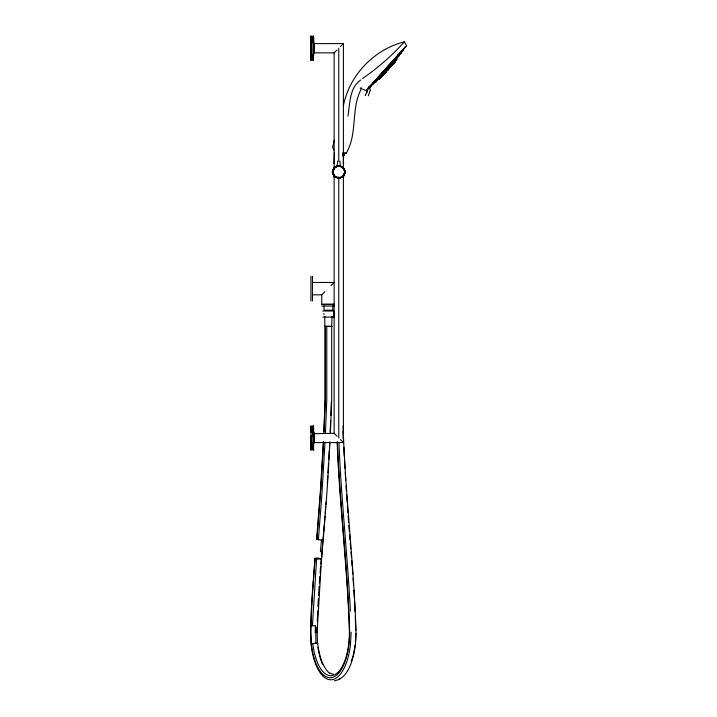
<?xml version="1.0" encoding="UTF-8"?>
<svg xmlns="http://www.w3.org/2000/svg" width="717" height="717" viewBox="0 0 717 717"><rect width="100%" height="100%" fill="white"/><g stroke="black" fill="none" stroke-linecap="round" stroke-linejoin="round"><path stroke-width="1.08" d="M310.936 36.244L310.936 43.002M310.936 41.03L310.936 40.421M311.026 430.066L311.017 425.674M313.105 446.96L313.132 449.711A11.535 1.067 65.5 0 1 313.15 450.222L313.123 449.138M313.257 444.37L313.257 450.133M313.257 427.422L313.257 428.058L313.257 425.979L313.15 430.066A12.01 2.088 83.1 0 0 313.141 431.975L313.123 436.393M313.212 58.014L313.168 60.586L313.266 38.673M313.257 437.594L313.275 428.685M313.732 50.396L313.643 36.71M313.732 47.896L313.732 43.11L313.75 44.122M313.938 44.167L313.858 51.606M313.938 435.721L313.938 442.075M334.131 163.225L334.391 152.748M335.144 166.936L336.497 166.192C322.354 175.28 348.543 185.228 344.375 169.311M310.936 432.046L311.088 427.502M313.643 49.876L313.643 48.756M314.028 50.943L314.028 52.789L314.028 43.62L343.407 43.585L343.407 168.764M313.643 46.686L313.643 45.924M314.028 46.103L314.028 43.934M314.028 50.835L314.028 47.51M314.028 46.632L313.643 45.35M313.257 446.234L313.257 445.589M313.239 437.944L313.239 440.247M313.938 44.087L313.912 43.289L313.938 43.925M313.239 445.167L313.239 444.531M313.481 426.956L313.517 429.268M313.446 428.515L313.607 426.454M313.732 436.357L313.732 432.862L313.732 433.534M314.028 437.236L314.028 442.514L314.028 441.833M314.028 438.23L314.028 441.206M314.028 438.652L314.028 437.657M311.07 40.95L310.999 60.586L311.053 54.546M313.248 448.313L313.266 440.193M313.239 443.178L313.257 432.046M314.028 434.583L314.028 434.215M314.028 435.12L314.028 433.812M314.028 434.771L314.028 434.108M314.028 434.394L314.028 433.902M313.813 433.973L313.938 433.041M314.028 433.695L334.14 433.31L337.062 436.241M313.257 58.131L313.257 60.192L313.257 36.226L313.275 38.288M314.028 52.682L313.983 51.83M313.535 444.934L313.481 434.977M313.275 43.101L313.177 35.85L313.257 41.335M313.257 57.683L313.275 54.008M313.132 432.683L313.177 425.674M310.936 449.953L311.088 430.675M313.517 444.934L313.571 448.967A20.65 2.796 61.9 0 1 313.598 449.64L313.437 449.81M332.778 172.698L332.966 170.476M313.508 51.543L313.49 47.851M313.248 53.784L313.49 58.489M313.598 434.296L313.607 429.868M330.887 415.367L331.388 401.475M313.947 434.296L313.938 434.941M310.945 625.574L315.435 625.887L315.175 632.609L317.066 632.493L321.521 559.018L318.124 558.05L315.758 558.05L315.148 558.642A694.656 297.976 90 0 0 311.662 608.724L310.685 632.304L311.348 644.063A45.422 19.484 -90 0 0 332.706 677.341A45.422 19.484 -90 0 0 349.645 632.304C347.826 568.608 339.75 505.297 337.393 441.618M317.031 627.492L317.497 644.063L317.739 643.534A3.397 0.798 -6.6 0 0 312.809 643.534L311.348 644.063M311.053 445.831L311.026 435.631M315.623 626.013L315.973 643.499M323.815 431.804L325.079 399.261L325.079 326.343M325.491 432.539L326.782 399.423L326.782 326.343M313.571 59.368L313.598 58.722M332.867 172.439L332.93 170.978M312.415 625.762L316.6 559.018L315.148 558.642M330.349 433.579L331.702 399.423L331.702 326.343M317.299 621.361L317.774 610.848M329.712 441.941L329.488 446.386M330.17 431.93L330.671 420.798M323.322 441.6L320.589 488.474L316.654 539.014L320.042 540.035L323.242 539.82L327.203 489.093L329.937 442.264M323.546 442.03L320.822 488.779L316.887 539.426M323.967 433.507L325.312 399.342L325.312 326.343M325.007 442.201L321.772 496.397L318.33 539.82M328.511 464.141L328.001 472.87M328.753 459.705L329.246 450.832M351.151 632.179L350.452 644.592A47.474 20.363 90 0 1 330.779 679.779A47.474 20.363 90 0 1 311.115 644.592C309.61 615.804 313.114 586.981 314.933 558.256M327.319 483.482L327.794 476.052M313.598 431.625L313.517 433.561M370.295 86.694L369.605 87.268L370.035 86.847M311.026 432.683L311.017 429.483M324.953 516.258L324.442 522.711M325.195 513.094L325.679 506.758M325.841 504.643L326.307 501.81M316.6 559.018L321.521 559.018L323.492 533.851M323.681 531.62L324.254 524.934M321.53 559.018L323.026 539.417M313.535 56.894L313.49 57.871M313.499 59.896L313.553 59.26M339.544 165.878L335.798 166.523A6.184 6.184 0 0 0 334.005 167.993C331.711 170.583 332.5 174.885 335.224 176.848A6.059 6.059 0 0 0 337.277 177.807C342.744 179.474 347.243 171.999 343.416 167.868M321.476 540.062L320.427 551.597L321.87 552M370.187 90.055L369.748 87.635M343.416 176.024C345.603 173.648 345.406 169.597 343.013 167.437M344.85 173.102L344.483 169.687L342.699 167.24M347.933 116.154C350.057 103.875 349.242 87.877 360.741 79.945M313.437 447.614L313.49 447.13M333.055 173.03A5.826 5.826 0 0 1 333.055 170.852L333.073 173.03M333.073 170.852L332.984 172.304M342.878 167.572L343.389 168.119A5.969 5.969 0 0 1 344.734 172.313L344.42 174.061M313.177 425.79L313.168 426.445M313.212 40.331L313.212 42.249M344.752 172.322L344.608 173.057L344.25 169.768M371.092 85.081C366.315 87.537 368.206 90.96 365.751 94.429M334.23 140.147L332.661 147.254L333.755 150.005M332.715 172.322L332.894 170.019L334.597 167.491M393.57 63.356L395.65 61.053L389.707 67.559L391.957 65.274M389.573 66.152L390.908 64.763M398.957 54.922L399.315 54.34L398.831 54.824M334.041 175.853L333.557 175.262A6.184 6.184 0 0 1 332.697 170.78L333.548 168.629M374.632 82.536C376.81 81.863 374.91 79.506 376.344 81.801L375.233 80.519M343.416 105.516C349.663 74.962 373.898 49.661 404.065 41.873M384.706 71.557L383.201 73.134M367.462 91.014L366.853 92.43M386.857 69.907L386.239 70.472L386.786 69.683M399.109 55.908L399.342 55.639M370.151 90.494L368.35 95.791M332.697 170.789L333.414 168.997M380.503 77.992L383.72 74.425L381.803 76.558M390.657 64.154C389.43 65.426 392.414 61.581 390.873 63.67L391.141 63.257M395.452 59.977L393.122 62.988M395.892 60.533C397.101 58.928 396.071 60.353 395.99 60.291M400.964 53.219L403.689 49.419M343.936 174.365L344.294 173.738L343.246 175.638A5.826 5.826 0 0 0 344.312 173.738M374.812 81.541L375.627 80.797M311.088 450.321L311.026 445.822M334.194 168.145L332.912 170.825A5.969 5.969 0 0 0 334.687 176.292M387.691 68.966L387.359 69.441M379.311 77.131L378.782 77.535L380.1 76.038M343.667 175.047L343.237 175.638L344.357 173.756M393.561 61.295L394.959 59.574L394.61 60.138M383.81 72.973C381.668 75.993 386.167 70.158 385.432 71.575M396.474 58.955L397.926 57.136L397.478 57.701M344.142 174.473L343.837 175.154L344.196 174.491M378.881 79.462L379.23 78.789L378.693 79.515M346.257 153.151C357.729 133.792 350.81 109.316 360.803 89.966M381.641 75.249L383.093 73.618M383.057 72.551L382.43 73.044M390.622 65.399C391.527 65.794 390.138 66.394 388.937 68.016M395.408 61.348L392.36 64.835M394.18 61.707L395.246 60.452L394.995 60.828M380.118 77.131L379.687 77.741M333.88 168.836L333.262 170.153L334.301 168.244M343.667 175.047L344.026 174.41M395.488 61.223L392.692 64.333L393.373 63.58M396.178 59.511C397.308 59.179 396.976 59.914 395.856 59.861M396.232 58.767L396.232 58.642M391.778 62.89L391.231 63.562M381.578 76.594L382.546 75.509L380.261 78.054L380.727 77.535M365.509 94.743L365.419 94.877M381.121 77.095L384.124 73.439M381.659 75.133L382.125 74.774M396.142 58.642L395.3 59.95M394.117 62.755L393.714 63.239L394.296 62.451M398.966 55.29L400.247 53.632L399.351 54.958M365.589 94.913L365.285 95.433M398.527 55.209L397.872 56.222L398.392 55.648M382.34 75.751L380.342 78.054L383.774 74.362L381.874 76.477L383.64 74.487L382.502 75.778M393.812 62.675L392.432 64.207M370.725 86.219L373.207 84.077L372.571 84.579M379.92 78.162L379.078 79.229M388.748 67.765L386.329 70.409M394.798 60.927L395.676 59.825M392.28 64.79L392.916 64.082M382.421 75.868L381.569 76.71M390.586 65.588L391.742 64.396L388.39 68.276M381.883 76.468L382.295 75.912M393.947 62.935L393.445 63.499M384.16 72.722L385.289 71.566M387.574 68.052L386.14 69.728M390.03 67.416L392.02 65.077L388.865 68.115M392.826 64.198L392.423 64.638L393.158 63.84M398.025 55.801L399.145 54.322M400.104 54.035L400.211 53.757M391.76 64.019L392.952 62.63L392.558 63.186M389.044 68.509L387.126 70.535L388.354 69.056M369.569 87.77L367.041 89.679L369.882 87.151M397.514 55.352L397.989 54.707M393.346 62.567L394.045 61.823L392.575 63.508M400.875 53.336L401.574 52.305M388.766 68.608L386.786 70.804L389.098 68.24L387.055 70.723L388.435 69.199M394.87 59.206L395.73 60.255L394.619 59.583M382.878 75.357L383.308 74.774M384.796 73.134L384.213 73.779L384.877 73.035M390.138 67.201L391.948 65.068M381.319 75.912L380.942 76.244L381.838 75.177M391.742 65.417L390.541 66.753M383.21 72.354L382.537 73.466M384.805 73.215L386.105 71.772L384.133 73.959L386.122 71.754L384.482 73.573M381.578 73.851L383.039 72.471M384.832 71.521L383.971 72.516M384.402 73.035L385.119 72.283L384.446 72.265M396.259 59.108L396.618 58.615L396.044 59.269M378.549 78.162L377.976 78.807M392.647 63.177L392.764 62.872M393.839 61.814L392.549 63.374M390.72 66.054L391.025 65.659L390.586 66.054C391.921 64.754 388.677 68.375 390.747 66.081L390.173 66.726M398.527 56.168L399.028 55.514L398.276 56.526M388.901 66.699L389.286 66.224M383.792 74.138L386.176 71.485L383.398 74.568L384.536 73.313M404.182 41.989C392.36 55.317 377.644 68.106 362.56 78.52M374.866 82.123L373.405 83.468L374.74 82.141M381.05 76.208L381.713 75.599L380.476 76.907L380.763 76.459M386.965 69.28L386.588 69.8L387.261 69.173M394 60.703L395.085 59.52M369.569 86.775L366.763 89.885M377.187 80.241L376.676 80.743L378.083 79.184M381.498 75.635L382.582 74.613M390.048 66.251L389.403 67.165M382.089 73.403L381.552 74.111L382.528 73.295M389.842 65.785L391.052 64.431M385.8 68.76L366.154 90.53L362.775 89.231M384.706 72.704L385.638 71.754M393.57 62.944L392.36 64.288M405.921 46.408L386.382 68.115M383.936 73.968L385.405 72.345M388.309 69.208L387.682 69.925L388.865 68.608M375.358 80.976L374.032 82.419L374.471 81.881M388.524 68.133L389.385 67.12M381.946 76.289L382.358 75.939M379.49 78.834L378.836 78.762C380.467 78.574 379.096 78.924 379.58 78.664M380.575 77.929L381.677 76.477M390.64 66.744L391.903 65.337M385.387 72.569L385.943 71.843L385.02 72.883L386.06 71.61M387.852 69.558L387.78 69.37M342.959 176.4L343.461 175.817M383.317 71.503L378.325 77.051M387.225 69.997L385.495 71.843L386.606 70.616M380.593 77.803L381.247 77.069M384.42 73.654L384.895 73.116M379.463 78.664L378.979 79.184L379.508 78.745M376.488 79.067L397.639 55.568M385.307 69.289L406.566 45.655L404.442 42.016M378.836 79.506L379.463 78.807M391.554 65.623L390.98 66.26M405.213 47.197L398.804 54.304M390.55 65.767L390.2 66.152L391.482 65.265L390.362 66.502M389.017 68.33L386.947 70.714M384.187 73.905L385.459 72.489M372.634 83.351L376.721 78.834M374.731 81.03L370.707 85.484M393.624 63.428L394.708 62.092M385.154 71.35L385.629 70.822M383.201 74.057L385.083 71.951L383.138 74.12M390.2 66.269L391.464 64.924L389.25 67.326L390.505 65.83M383.918 73.34L383.21 74.129M385.047 72.408C387.279 70.768 383.971 74.165 384.599 72.847M394.296 62.675L395.175 61.572M342.26 176.74L343.595 175.423M393.266 63.284L393.714 62.782M380.646 77.839L381.713 76.656M388.049 69.621L388.811 68.671M390.075 67.371L391.043 66.296M382.152 76.163L382.681 75.581M404.298 48.182L405.06 47.34M384.688 72.399L385.119 71.933M387.377 69.701L388.067 68.94M378.594 78.673L378.298 78.951M380.162 76.253L379.607 76.836M387.279 68.348L386.75 69.011M384.948 71.942L384.429 72.964L384.133 72.623M394.162 62.289L393.696 63.23M384.393 73.134L385.396 72.032M396.564 59.878L395.909 59.798M379.463 77.75L378.926 78.296M396.618 59.592L396.151 60.129L396.716 59.645M390.326 66.977L391.688 65.579M383.72 74.425L381.982 76.244M384.375 72.534L384.527 72.175M378.988 79.327L378.997 78.583M384.429 72.964L385.163 72.211M384.446 72.641L383.936 73.17M379.643 76.898L380.1 76.423M387.987 68.357L388.686 67.81M383.712 72.542L384.42 71.799M383.747 73.439L384.285 72.883M387.61 68.76L388.094 68.133L387.601 68.572M380.153 77.239L379.66 77.606M369.631 87.259L371.352 85.681L369.748 87.071M390.03 65.695L389.564 66.116L391.043 64.422M314.028 52.852L334.14 52.852L337.062 49.93M340.485 46.515L343.407 43.585M378.854 77.463L380.324 76.047M312.487 294.839L321.763 294.839L324.855 291.747M331.039 285.563L334.131 282.471L312.487 282.471M390.173 66.251L390.917 65.534M373.835 83.082L374.382 82.545M379.132 77.768L377.841 79.175M334.498 167.85L336.605 166.452M393.391 62.478L393.866 62.074M341.319 177.493L342.099 177.054M342.959 154.424L343.407 154.388M337.25 166.03L333.638 168.683L332.598 172.331M337.277 166.102L335.915 166.729A5.969 5.969 0 0 0 333.378 169.4L333.378 169.4M334.427 680.89L339.822 679.232M334.678 154.012L334.301 154.03M337.34 177.511L340.19 177.466M316.654 539.014L317.479 538.799M343.721 154.513L343.524 154.612M339.5 177.691L340.216 177.547M340.315 177.933L338.774 178.13M339.876 177.753L337.617 177.744L335.287 176.74M337.617 161.119L337.232 165.95L340.315 165.95L339.93 161.119M342.86 153.895L344.357 154.254L342.834 154.119M326.907 326.343L329.954 326.343M343.3 155.553L343.309 155.374M331.648 326.343L332.025 316.367M324.747 316.367L324.873 326.343M333.746 163.225L334.463 163.225M343.084 163.225L343.802 163.225M333.746 176.794L334.463 176.794M343.084 176.794L343.802 176.794M334.131 304.125L321.763 304.125L321.763 294.839M321.763 304.51L334.131 304.51M321.763 306.051L334.131 306.051M322.793 311.017L333.979 311.017L333.961 317.093L322.793 317.093M323.457 313.938L324.326 313.938M324.756 326.343L332.034 326.343M314.028 442.577L343.407 442.577L343.407 175.468M343.819 153.008L342.932 152.685M343.56 153.814L343.192 153.572M343.237 155.867L343.891 155.947L343.309 155.723M342.923 154.585L343.506 154.693M343.076 155.965L343.64 155.992M343.022 154.917L344.124 155.096L343.237 154.773M342.968 155.051L344.097 155.248L343.183 154.917M345.406 153.142L346.087 153.313L343.255 152.569M329.73 673.129L333.486 674.276M340.297 166.021L341.346 166.362M340.208 166.353L340.898 166.577M340.27 166.102C344.823 166.971 346.365 173.442 343.004 176.454C345.845 173.765 345.227 168.432 341.677 166.667M340.163 166.541L340.817 166.765M340.279 166.075L340.996 166.326M336.497 177.691L335.135 176.947M340.951 166.434L341.597 166.792M400.077 52.556L401.574 53.497M341.516 166.944L343.165 168.307M334.911 176.05L335.457 176.499M375.439 80.761L375.941 81.209M340.485 439.655L343.407 442.577M392.047 62.594L393.033 63.589M334.131 176.024L334.776 176.678M342.914 167.536L344.097 169.427M334.534 176.445L333.029 173.81M334.158 175.674L334.714 176.274A5.826 5.826 0 0 0 342.762 176.185M334.588 176.4L332.742 173.093M375.17 80.483L375.986 81.46M333.53 174.41L334.301 175.638L333.262 173.738L334.292 175.647A5.826 5.826 0 0 1 333.235 173.738M343.667 168.836L343.246 168.244L344.294 170.153A5.826 5.826 0 0 0 340.225 166.299M333.88 175.047L334.301 175.638M333.351 173.702L333.629 174.365M332.858 173.469L333.181 174.581M361.502 87.922L361.807 89.231M313.499 443.016L313.607 446.01M360.346 87.761L360.517 88.935M344.644 171.569L344.545 170.843A5.826 5.826 0 0 1 344.492 173.03M350.712 548.756L350.255 543.271M350.989 552.045L351.447 557.539M351.733 560.828L352.19 566.313M352.379 568.509L352.845 573.994M348.838 525.686L349.278 531.18M349.546 534.479L349.986 539.973M313.526 36.684L313.607 43.692M347.378 505.843L347.862 512.458M348.103 515.765L348.596 522.379M346.042 485.965L346.41 491.486M346.634 494.802L347.153 502.536M353.114 578.305L353.526 584.767M353.866 590.145L354.341 597.682M344.976 468.246L344.536 460.484M345.236 472.673L345.702 480.426M343.81 447.175L344.294 456.048M350.389 611.153C347.53 554.886 341.131 498.844 338.935 442.523M313.105 447.48L313.123 447.955M337.16 442.102C339.491 505.593 347.611 568.724 349.385 632.242A43.378 18.606 90 0 1 333.217 675.306A43.378 18.606 90 0 1 312.8 643.534M343.067 425.853C345.236 494.829 353.92 563.401 356.062 632.367A47.465 20.354 -90 0 1 338.89 679.187M343.076 431.616L343.542 441.618M313.257 448.788L313.257 449.577M354.619 601.993L355.023 611.556M355.256 616.871L355.74 630.279M313.499 448.725L313.625 449.658M313.616 53.685L313.643 55.935M313.114 40.95L313.15 42.957M311.07 40.331L310.999 35.85L311.061 50.19A12.386 0.448 -89.2 0 0 311.07 54.393M313.643 42.877L313.643 53.569M313.257 447.847L313.239 445.777M313.741 53.112L313.643 49.563M313.732 442.057L313.643 443.133L313.732 436.671M313.132 433.391L313.257 430.021A8.729 0.636 -85.2 0 0 313.266 427.977M314.028 435.327L314.028 438.078M313.643 440.229L313.643 440.525M313.732 52.44L313.643 53.201M313.598 52.897L313.607 53.9M310.936 426.319L310.936 427.592M343.407 155.464L343.416 163.225M313.643 429.429L313.643 428.479M313.643 436.483L313.643 437.209M313.463 429.77L313.463 430.334M344.949 171.551L344.949 172.331M338.774 48.218L338.774 161.325M338.774 176.956L338.774 437.944M334.14 52.852L334.14 169.23M334.14 174.823L334.14 433.31M332.787 306.051L332.787 310.192L324.03 310.192L324.03 306.051M314.001 43.235L314.001 53.21M314.001 432.96L314.001 442.936M313.643 432.593L313.643 443.294M313.248 449.362L313.123 442.497M312.487 276.305L312.487 301.006M310.936 39.578L310.936 42.061M310.936 42.679L310.936 54.77M310.936 276.305L310.936 301.006M310.936 439.476L310.936 440.229M310.936 441.726L310.936 446.852M341.382 176.687A5.413 5.413 0 0 1 340.763 176.974M336.784 176.974A5.413 5.413 0 0 1 336.165 176.687M333.88 174.249A5.413 5.413 0 0 1 333.629 173.613M333.629 170.27A5.413 5.413 0 0 1 333.88 169.633M334.203 169.042A5.413 5.413 0 0 1 334.606 168.495M335.592 167.563A5.413 5.413 0 0 1 336.165 167.195M341.382 167.195A5.413 5.413 0 0 1 341.955 167.563M342.941 168.495A5.413 5.413 0 0 1 343.344 169.042M333.235 170.144A5.826 5.826 0 0 1 337.322 166.299M317.936 606.483A694.674 297.985 90 0 1 318.375 598.659M318.581 595.307A694.674 297.985 90 0 1 319.146 586.381M319.37 583.038A694.674 297.985 90 0 1 319.845 576.36M320.096 573.026A694.674 297.985 90 0 1 320.616 566.367M320.786 564.154A694.674 297.985 90 0 1 321.252 558.615M322.542 664.426A45.422 19.484 90 0 1 319.441 655.015M319.199 653.994A45.422 19.484 90 0 1 317.954 647.46M355.802 633.38A45.422 19.484 90 0 1 355.354 641.975M355.005 645.201A45.422 19.484 90 0 1 353.194 655.024M352.907 656.145A45.422 19.484 90 0 1 351.24 661.513M330.116 673.684A43.378 18.606 90 0 1 317.73 643.534M344.563 171.578L344.563 172.304L344.563 171.578M388.166 69.388L387.341 70.4L388.722 68.868L388.166 69.388M343.371 175.746L342.878 176.31L343.389 175.764M394.502 61.904L393.893 62.585L394.511 61.904"/></g></svg>
